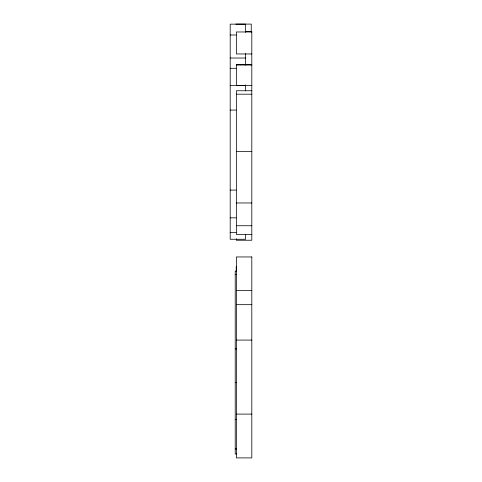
<?xml version="1.0" encoding="UTF-8"?>
<svg xmlns="http://www.w3.org/2000/svg" width="482" height="482" viewBox="0 0 482 482"><rect width="100%" height="100%" fill="white"/><g stroke="black" fill="none" stroke-linecap="round" stroke-linejoin="round"><path stroke-width="0.72" d="M235.8 24.1L251.249 24.1L251.249 32.354M245.916 31.649L251.803 31.649L251.803 240.241L236.355 240.241L236.355 238.753M251.803 31.969L236.355 31.969L236.355 53.966L251.803 53.966M230.197 34.999L236.084 34.999M230.197 58.021L245.645 58.021M251.803 64.353L236.355 64.353L236.355 85.459L251.803 85.459M236.355 65.052L251.803 65.052M230.197 68.287L236.084 68.287M230.197 85.507L245.645 85.507M251.803 90.749L236.355 90.749L236.355 234.397L251.803 234.397M236.355 94.183L251.803 94.183M230.197 110.071L236.084 110.071M236.355 151.607L251.803 151.607M230.197 190.077L236.084 190.077M236.355 202.97L251.803 202.97M230.197 217.84L236.084 217.84M236.355 225.739L251.803 225.739M230.197 232.649L236.084 232.649M236.65 271.101L235.222 271.101L235.222 453.966L236.65 453.966M235.222 274.391L236.65 274.391M236.355 290.519L251.803 290.519M236.355 304.678L251.803 304.678M236.355 340.081L251.803 340.081M235.222 348.884L236.65 348.884M235.222 382.642L236.65 382.642M236.355 414.098L251.803 414.098M235.222 419.424L236.65 419.424M235.222 448.911L236.65 448.911M245.645 32.402L245.645 24.148L230.197 24.148L230.197 239.265L245.645 239.265L245.645 234.107M245.645 53.562L245.645 65.142M245.645 84.904L245.645 90.923M236.21 266.576L236.21 271.378M251.803 256.954L236.355 256.954L236.355 457.9L251.803 457.9L251.803 256.954"/></g></svg>
